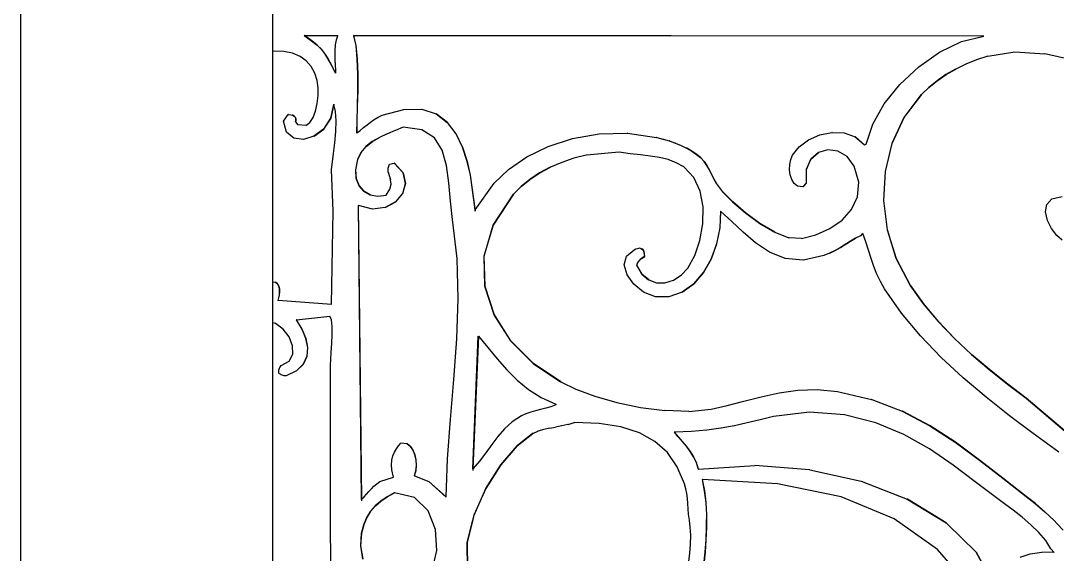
# Model space of a CAD drawing. Header units: inches. Extents: x 1397 to 20304, y -27267 to -746.
# Drawn here: x 17724.12 to 17744.67, y -21896.31 to -21885.73 of the extents above; entities that cross this region are included whole.
import ezdxf

# ---------------------------------------------------------------- set-up
doc = ezdxf.new("R2010")
doc.units = ezdxf.units.IN
doc.header["$LTSCALE"] = 17
doc.header["$MEASUREMENT"] = 0
doc.layers.add('25 BOT BAR', color=12, linetype='Continuous', lineweight=25)

# ---------------------------------------------------------------- blocks, each defined once
blk = doc.blocks.new('A$C261f3448')
for p, q in [((0.621, 23.414), (0.766, 23.309)), ((0.624, 23.414), (0.621, 23.414)), ((0.634, 23.407), (0.624, 23.414)), ((0.624, 23.414), (1.287, 23.414)), ((1.285, 23.407), (0.634, 23.407)), ((0.769, 23.309), (0.634, 23.407)), ((0.766, 23.309), (0.874, 23.222)), ((0.769, 23.309), (0.766, 23.309)), ((0.877, 23.222), (0.769, 23.309)), ((0.874, 23.222), (0.956, 23.141)), ((0.877, 23.222), (0.874, 23.222)), ((0.96, 23.141), (0.877, 23.222)), ((1.235, 23.116), (1.243, 23.228)), ((1.243, 23.228), (1.26, 23.329)), ((1.26, 23.329), (1.285, 23.407)), ((1.285, 23.407), (1.287, 23.414)), ((1.597, 23.414), (1.644, 23.218)), ((1.6, 23.414), (1.597, 23.414)), ((1.602, 23.407), (1.6, 23.414)), ((7.897, 23.407), (1.6, 23.414)), ((7.897, 23.407), (1.602, 23.407)), ((1.647, 23.218), (1.602, 23.407)), ((14.092, 23.4), (7.897, 23.407)), ((13.217, 23.084), (13.653, 23.293)), ((13.653, 23.293), (14.092, 23.4)), ((0.019, 23.107), (0, 23.099)), ((0.218, 23.098), (0.019, 23.107)), ((0.391, 23.061), (0.218, 23.098)), ((0.538, 22.998), (0.391, 23.061)), ((0.956, 23.141), (1.024, 23.057)), ((0.96, 23.141), (0.956, 23.141)), ((1.027, 23.057), (0.96, 23.141)), ((1.024, 23.057), (1.086, 22.957)), ((1.027, 23.057), (1.024, 23.057)), ((1.089, 22.957), (1.027, 23.057)), ((1.232, 22.998), (1.235, 23.116)), ((1.644, 23.218), (1.67, 22.955)), ((1.647, 23.218), (1.644, 23.218)), ((1.673, 22.955), (1.647, 23.218)), ((12.803, 22.794), (13.217, 23.084)), ((14.174, 23.005), (14.71, 23.092)), ((14.71, 23.092), (15.304, 23.054)), ((15.83, 22.932), (15.304, 23.054)), ((0.66, 22.911), (0.538, 22.998)), ((0.757, 22.801), (0.66, 22.911)), ((1.086, 22.957), (1.155, 22.831)), ((1.089, 22.957), (1.086, 22.957)), ((1.158, 22.831), (1.089, 22.957)), ((1.155, 22.831), (1.24, 22.668)), ((1.158, 22.831), (1.155, 22.831)), ((1.239, 22.674), (1.158, 22.831)), ((1.234, 22.881), (1.232, 22.998)), ((1.234, 22.881), (1.239, 22.674)), ((1.67, 22.955), (1.681, 22.649)), ((1.673, 22.955), (1.67, 22.955)), ((1.684, 22.649), (1.673, 22.955)), ((13.735, 22.848), (13.536, 22.75)), ((13.738, 22.848), (13.735, 22.848)), ((13.948, 22.933), (13.738, 22.848)), ((13.951, 22.933), (13.948, 22.933)), ((14.171, 23.005), (13.951, 22.933)), ((14.174, 23.005), (14.171, 23.005)), ((0.829, 22.671), (0.757, 22.801)), ((0.875, 22.521), (0.829, 22.671)), ((1.24, 22.668), (1.239, 22.674)), ((1.681, 22.649), (1.68, 22.326)), ((1.684, 22.649), (1.681, 22.649)), ((1.683, 22.326), (1.684, 22.649)), ((12.431, 22.445), (12.803, 22.794)), ((13.343, 22.639), (13.166, 22.518)), ((13.169, 22.518), (13.346, 22.639)), ((13.533, 22.75), (13.343, 22.639)), ((13.346, 22.639), (13.343, 22.639)), ((13.346, 22.639), (13.536, 22.75)), ((13.536, 22.75), (13.533, 22.75)), ((0.894, 22.377), (0.875, 22.521)), ((12.12, 22.06), (12.431, 22.445)), ((13.166, 22.518), (13.003, 22.386)), ((13.006, 22.386), (13.169, 22.518)), ((13.169, 22.518), (13.166, 22.518)), ((0.879, 22.065), (0.896, 22.222)), ((0.896, 22.222), (0.894, 22.377)), ((1.68, 22.326), (1.673, 22.008)), ((1.676, 22.008), (1.683, 22.326)), ((1.683, 22.326), (1.68, 22.326)), ((12.855, 22.243), (12.511, 21.79)), ((12.514, 21.79), (12.858, 22.243)), ((13.003, 22.386), (12.855, 22.243)), ((12.858, 22.243), (12.855, 22.243)), ((12.858, 22.243), (13.006, 22.386)), ((13.006, 22.386), (13.003, 22.386)), ((0.846, 21.917), (0.879, 22.065)), ((1.208, 22.053), (1.147, 21.774)), ((1.15, 21.774), (1.209, 22.046)), ((1.209, 22.046), (1.208, 22.053)), ((1.243, 21.909), (1.209, 22.046)), ((1.673, 22.008), (1.665, 21.718)), ((1.668, 21.718), (1.676, 22.008)), ((1.676, 22.008), (1.673, 22.008)), ((11.89, 21.658), (12.12, 22.06)), ((0.209, 21.716), (0.304, 21.848)), ((0.307, 21.848), (0.304, 21.848)), ((0.307, 21.848), (0.353, 21.844)), ((0.356, 21.844), (0.353, 21.844)), ((0.356, 21.844), (0.391, 21.834)), ((0.391, 21.834), (0.42, 21.818)), ((0.394, 21.834), (0.391, 21.834)), ((0.423, 21.818), (0.394, 21.834)), ((0.42, 21.818), (0.44, 21.797)), ((0.423, 21.818), (0.42, 21.818)), ((0.443, 21.797), (0.423, 21.818)), ((0.44, 21.797), (0.451, 21.771)), ((0.443, 21.797), (0.44, 21.797)), ((0.454, 21.771), (0.443, 21.797)), ((0.732, 21.689), (0.797, 21.788)), ((0.797, 21.788), (0.846, 21.917)), ((1.254, 21.722), (1.243, 21.909)), ((2.009, 21.748), (2.086, 21.794)), ((2.086, 21.794), (2.168, 21.833)), ((2.168, 21.833), (2.596, 21.951)), ((2.596, 21.951), (2.949, 21.957)), ((2.952, 21.957), (2.949, 21.957)), ((2.952, 21.957), (3.233, 21.863)), ((3.233, 21.863), (3.456, 21.691)), ((3.236, 21.863), (3.233, 21.863)), ((3.459, 21.691), (3.236, 21.863)), ((12.511, 21.79), (12.272, 21.277)), ((12.275, 21.277), (12.514, 21.79)), ((12.514, 21.79), (12.511, 21.79)), ((0.272, 21.497), (0.209, 21.716)), ((0.453, 21.739), (0.447, 21.702)), ((0.447, 21.702), (0.494, 21.643)), ((0.45, 21.702), (0.447, 21.702)), ((0.45, 21.702), (0.456, 21.739)), ((0.497, 21.643), (0.45, 21.702)), ((0.451, 21.771), (0.453, 21.739)), ((0.454, 21.771), (0.451, 21.771)), ((0.456, 21.739), (0.453, 21.739)), ((0.456, 21.739), (0.454, 21.771)), ((0.497, 21.643), (0.494, 21.643)), ((0.653, 21.628), (0.497, 21.643)), ((0.653, 21.628), (0.732, 21.689)), ((1.147, 21.774), (1.005, 21.56)), ((1.008, 21.56), (1.15, 21.774)), ((1.15, 21.774), (1.147, 21.774)), ((1.247, 21.509), (1.254, 21.722)), ((1.665, 21.718), (1.661, 21.482)), ((1.664, 21.484), (1.668, 21.718)), ((1.668, 21.718), (1.665, 21.718)), ((1.73, 21.533), (1.798, 21.588)), ((1.798, 21.588), (1.866, 21.643)), ((1.866, 21.643), (1.937, 21.697)), ((1.937, 21.697), (2.009, 21.748)), ((2.58, 21.599), (2.429, 21.534)), ((2.953, 21.544), (2.58, 21.599)), ((3.456, 21.691), (3.628, 21.463)), ((3.459, 21.691), (3.456, 21.691)), ((3.631, 21.463), (3.459, 21.691)), ((11.761, 21.263), (11.89, 21.658)), ((0.415, 21.38), (0.272, 21.497)), ((0.606, 21.356), (0.415, 21.38)), ((0.814, 21.418), (0.609, 21.356)), ((1.005, 21.56), (0.814, 21.418)), ((0.817, 21.418), (0.814, 21.418)), ((0.817, 21.418), (1.008, 21.56)), ((1.008, 21.56), (1.005, 21.56)), ((1.229, 21.288), (1.247, 21.509)), ((1.661, 21.482), (1.664, 21.484)), ((1.664, 21.484), (1.73, 21.533)), ((2.113, 21.394), (1.969, 21.311)), ((1.972, 21.311), (2.116, 21.394)), ((2.116, 21.394), (2.113, 21.394)), ((2.268, 21.467), (2.116, 21.394)), ((2.271, 21.467), (2.268, 21.467)), ((2.426, 21.534), (2.271, 21.467)), ((2.429, 21.534), (2.426, 21.534)), ((3.203, 21.385), (2.953, 21.544)), ((3.358, 21.142), (3.203, 21.385)), ((3.628, 21.463), (3.756, 21.198)), ((3.631, 21.463), (3.628, 21.463)), ((3.759, 21.198), (3.631, 21.463)), ((5.458, 21.217), (5.94, 21.375)), ((5.94, 21.375), (6.466, 21.467)), ((6.466, 21.467), (7.025, 21.478)), ((7.028, 21.478), (7.025, 21.478)), ((7.028, 21.478), (7.607, 21.394)), ((7.61, 21.394), (7.607, 21.394)), ((7.61, 21.394), (7.733, 21.362)), ((10.618, 21.345), (10.842, 21.443)), ((10.842, 21.443), (11.083, 21.493)), ((11.086, 21.493), (11.083, 21.493)), ((11.086, 21.493), (11.324, 21.484)), ((11.327, 21.484), (11.324, 21.484)), ((11.327, 21.484), (11.546, 21.405)), ((11.546, 21.405), (11.729, 21.248)), ((11.549, 21.405), (11.546, 21.405)), ((11.731, 21.249), (11.549, 21.405)), ((0.609, 21.356), (0.606, 21.356)), ((1.204, 21.076), (1.229, 21.288)), ((1.843, 21.213), (1.743, 21.095)), ((1.746, 21.095), (1.846, 21.213)), ((1.969, 21.311), (1.843, 21.213)), ((1.846, 21.213), (1.843, 21.213)), ((1.846, 21.213), (1.972, 21.311)), ((1.972, 21.311), (1.969, 21.311)), ((3.756, 21.198), (3.848, 20.92)), ((3.759, 21.198), (3.756, 21.198)), ((3.851, 20.92), (3.759, 21.198)), ((5.031, 21.007), (5.458, 21.217)), ((7.736, 21.362), (7.733, 21.362)), ((7.736, 21.362), (7.857, 21.324)), ((7.86, 21.324), (7.857, 21.324)), ((7.86, 21.324), (7.977, 21.281)), ((7.98, 21.281), (7.977, 21.281)), ((7.98, 21.281), (8.092, 21.232)), ((8.095, 21.232), (8.092, 21.232)), ((8.095, 21.232), (8.202, 21.179)), ((8.202, 21.179), (8.304, 21.121)), ((8.205, 21.179), (8.202, 21.179)), ((8.308, 21.121), (8.205, 21.179)), ((10.302, 21.043), (10.432, 21.208)), ((10.432, 21.208), (10.618, 21.345)), ((11.729, 21.248), (11.731, 21.249)), ((11.731, 21.249), (11.761, 21.263)), ((12.272, 21.277), (12.137, 20.722)), ((12.141, 20.722), (12.275, 21.277)), ((12.275, 21.277), (12.272, 21.277)), ((1.16, 20.75), (1.204, 21.076)), ((1.743, 21.095), (1.677, 20.955)), ((1.68, 20.955), (1.746, 21.095)), ((1.746, 21.095), (1.743, 21.095)), ((3.444, 20.838), (3.358, 21.142)), ((4.671, 20.758), (5.031, 21.007)), ((5.963, 20.98), (5.728, 20.899)), ((5.966, 20.98), (5.963, 20.98)), ((6.211, 21.043), (5.966, 20.98)), ((6.214, 21.043), (6.211, 21.043)), ((6.861, 21.101), (6.214, 21.043)), ((7.081, 21.071), (6.861, 21.101)), ((7.288, 21.048), (7.081, 21.071)), ((7.482, 21.025), (7.288, 21.048)), ((7.664, 20.996), (7.482, 21.025)), ((7.835, 20.954), (7.664, 20.996)), ((8.304, 21.121), (8.399, 21.058)), ((8.308, 21.121), (8.304, 21.121)), ((8.403, 21.058), (8.308, 21.121)), ((8.399, 21.058), (8.482, 20.989)), ((8.403, 21.058), (8.399, 21.058)), ((8.485, 20.989), (8.403, 21.058)), ((8.482, 20.989), (8.548, 20.915)), ((8.485, 20.989), (8.482, 20.989)), ((8.551, 20.915), (8.485, 20.989)), ((10.266, 20.955), (10.302, 21.043)), ((10.663, 20.963), (10.573, 20.759)), ((10.576, 20.759), (10.666, 20.963)), ((10.814, 21.094), (10.663, 20.963)), ((10.666, 20.963), (10.663, 20.963)), ((10.666, 20.963), (10.817, 21.094)), ((10.817, 21.094), (10.814, 21.094)), ((11.002, 21.149), (10.817, 21.094)), ((11.2, 21.124), (11.002, 21.149)), ((11.382, 21.017), (11.2, 21.124)), ((11.523, 20.823), (11.382, 21.017)), ((1.677, 20.955), (1.638, 20.752)), ((1.641, 20.752), (1.68, 20.955)), ((1.68, 20.955), (1.677, 20.955)), ((2.282, 20.785), (2.311, 20.867)), ((2.287, 20.709), (2.282, 20.785)), ((2.311, 20.867), (2.406, 20.882)), ((2.409, 20.882), (2.405, 20.881)), ((2.409, 20.882), (2.406, 20.882)), ((2.406, 20.882), (2.579, 20.69)), ((2.582, 20.69), (2.409, 20.882)), ((3.489, 20.494), (3.444, 20.838)), ((3.848, 20.92), (3.912, 20.648)), ((3.851, 20.92), (3.848, 20.92)), ((3.915, 20.648), (3.851, 20.92)), ((4.388, 20.487), (4.671, 20.758)), ((5.498, 20.802), (5.287, 20.69)), ((5.29, 20.69), (5.502, 20.802)), ((5.502, 20.802), (5.498, 20.802)), ((5.725, 20.899), (5.502, 20.802)), ((5.728, 20.899), (5.725, 20.899)), ((7.996, 20.894), (7.835, 20.954)), ((8.146, 20.809), (7.996, 20.894)), ((8.346, 20.602), (8.146, 20.809)), ((8.548, 20.915), (8.602, 20.836)), ((8.551, 20.915), (8.548, 20.915)), ((8.605, 20.836), (8.551, 20.915)), ((8.602, 20.836), (8.649, 20.752)), ((8.605, 20.836), (8.602, 20.836)), ((8.652, 20.752), (8.605, 20.836)), ((10.244, 20.753), (10.247, 20.856)), ((10.247, 20.856), (10.266, 20.955)), ((10.573, 20.759), (10.572, 20.487)), ((10.576, 20.759), (10.573, 20.759)), ((10.575, 20.487), (10.576, 20.759)), ((11.614, 20.506), (11.523, 20.823)), ((1.192, 19.93), (1.16, 20.75)), ((1.638, 20.752), (1.65, 20.577)), ((1.641, 20.752), (1.638, 20.752)), ((1.653, 20.577), (1.641, 20.752)), ((1.653, 20.577), (1.65, 20.577)), ((1.65, 20.577), (1.707, 20.434)), ((1.71, 20.434), (1.653, 20.577)), ((2.287, 20.709), (2.334, 20.556)), ((2.342, 20.47), (2.334, 20.556)), ((2.582, 20.69), (2.579, 20.69)), ((2.579, 20.69), (2.628, 20.482)), ((2.631, 20.482), (2.582, 20.69)), ((3.912, 20.648), (4.007, 19.93)), ((3.915, 20.648), (3.912, 20.648)), ((4.007, 19.96), (3.915, 20.648)), ((5.093, 20.563), (4.919, 20.421)), ((4.923, 20.421), (5.096, 20.563)), ((5.287, 20.69), (5.093, 20.563)), ((5.096, 20.563), (5.093, 20.563)), ((5.096, 20.563), (5.29, 20.69)), ((5.29, 20.69), (5.287, 20.69)), ((8.47, 20.33), (8.346, 20.602)), ((8.649, 20.752), (8.741, 20.57)), ((8.652, 20.752), (8.649, 20.752)), ((8.745, 20.57), (8.652, 20.752)), ((8.741, 20.57), (8.796, 20.472)), ((8.745, 20.57), (8.741, 20.57)), ((8.799, 20.472), (8.745, 20.57)), ((10.257, 20.652), (10.244, 20.753)), ((10.287, 20.56), (10.257, 20.652)), ((10.334, 20.484), (10.287, 20.56)), ((12.137, 20.722), (12.107, 20.144)), ((12.11, 20.144), (12.141, 20.722)), ((12.141, 20.722), (12.137, 20.722)), ((1.71, 20.434), (1.707, 20.434)), ((1.707, 20.434), (1.801, 20.327)), ((1.804, 20.327), (1.71, 20.434)), ((2.247, 20.252), (2.319, 20.37)), ((2.319, 20.37), (2.342, 20.47)), ((2.628, 20.482), (2.572, 20.282)), ((2.575, 20.282), (2.631, 20.482)), ((2.631, 20.482), (2.628, 20.482)), ((3.52, 20.13), (3.489, 20.494)), ((4.007, 19.96), (4.388, 20.487)), ((4.919, 20.421), (4.769, 20.267)), ((4.772, 20.267), (4.923, 20.421)), ((4.923, 20.421), (4.919, 20.421)), ((8.796, 20.472), (8.915, 20.318)), ((8.799, 20.472), (8.796, 20.472)), ((8.918, 20.318), (8.799, 20.472)), ((10.397, 20.428), (10.334, 20.484)), ((10.508, 20.413), (10.397, 20.428)), ((10.572, 20.487), (10.508, 20.413)), ((10.511, 20.413), (10.508, 20.413)), ((10.511, 20.413), (10.575, 20.487)), ((10.575, 20.487), (10.572, 20.487)), ((11.591, 20.22), (11.614, 20.506)), ((1.804, 20.327), (1.801, 20.327)), ((1.801, 20.327), (1.927, 20.258)), ((1.93, 20.258), (1.804, 20.327)), ((1.93, 20.258), (1.927, 20.258)), ((1.93, 20.258), (2.078, 20.232)), ((2.078, 20.232), (2.247, 20.252)), ((2.572, 20.282), (2.431, 20.115)), ((2.434, 20.115), (2.575, 20.282)), ((2.575, 20.282), (2.572, 20.282)), ((4.769, 20.267), (4.366, 19.656)), ((4.369, 19.656), (4.772, 20.267)), ((4.772, 20.267), (4.769, 20.267)), ((8.527, 20.016), (8.47, 20.33)), ((8.915, 20.318), (9.113, 20.118)), ((8.918, 20.318), (8.915, 20.318)), ((9.116, 20.118), (8.918, 20.318)), ((11.473, 19.969), (11.591, 20.22)), ((12.107, 20.144), (12.18, 19.563)), ((12.11, 20.144), (12.107, 20.144)), ((12.183, 19.563), (12.11, 20.144)), ((15.342, 20.066), (15.444, 20.175)), ((15.444, 20.175), (15.646, 20.223)), ((1.692, 20.047), (1.756, 14.221)), ((1.696, 20.047), (1.692, 20.047)), ((1.759, 14.224), (1.696, 20.047)), ((1.971, 19.974), (1.696, 20.047)), ((1.974, 19.974), (1.971, 19.974)), ((2.224, 20.004), (1.974, 19.974)), ((2.431, 20.115), (2.224, 20.004)), ((2.227, 20.004), (2.224, 20.004)), ((2.227, 20.004), (2.434, 20.115)), ((2.434, 20.115), (2.431, 20.115)), ((3.563, 19.769), (3.52, 20.13)), ((4.007, 19.93), (4.007, 19.96)), ((8.523, 19.682), (8.527, 20.016)), ((9.113, 20.118), (9.366, 19.9)), ((9.116, 20.118), (9.113, 20.118)), ((9.369, 19.9), (9.116, 20.118)), ((11.283, 19.757), (11.473, 19.969)), ((15.319, 19.917), (15.342, 20.066)), ((1.16, 18.086), (1.192, 19.93)), ((3.652, 18.994), (3.563, 19.769)), ((8.875, 19.93), (8.861, 19.604)), ((8.864, 19.604), (8.878, 19.928)), ((8.878, 19.928), (8.875, 19.93)), ((9.093, 19.737), (8.878, 19.928)), ((9.321, 19.518), (9.093, 19.737)), ((9.366, 19.9), (9.652, 19.69)), ((9.369, 19.9), (9.366, 19.9)), ((9.656, 19.69), (9.369, 19.9)), ((11.039, 19.587), (11.283, 19.757)), ((15.358, 19.751), (15.319, 19.917)), ((15.438, 19.588), (15.358, 19.751)), ((4.366, 19.656), (4.184, 19.042)), ((4.187, 19.042), (4.369, 19.656)), ((4.369, 19.656), (4.366, 19.656)), ((8.466, 19.354), (8.523, 19.682)), ((8.861, 19.604), (8.797, 19.285)), ((8.801, 19.285), (8.864, 19.604)), ((8.864, 19.604), (8.861, 19.604)), ((9.652, 19.69), (9.948, 19.516)), ((9.656, 19.69), (9.652, 19.69)), ((9.951, 19.516), (9.656, 19.69)), ((10.764, 19.463), (11.039, 19.587)), ((12.183, 19.563), (12.18, 19.563)), ((12.18, 19.563), (12.355, 18.997)), ((12.358, 18.997), (12.183, 19.563)), ((15.541, 19.45), (15.438, 19.588)), ((8.365, 19.053), (8.466, 19.354)), ((9.57, 19.302), (9.321, 19.518)), ((9.951, 19.516), (9.948, 19.516)), ((9.951, 19.516), (10.231, 19.407)), ((10.234, 19.407), (10.231, 19.407)), ((10.477, 19.389), (10.234, 19.407)), ((10.477, 19.389), (10.764, 19.463)), ((11.448, 19.338), (11.249, 19.215)), ((11.252, 19.215), (11.451, 19.338)), ((11.547, 19.396), (11.448, 19.338)), ((11.451, 19.338), (11.448, 19.338)), ((11.451, 19.338), (11.55, 19.396)), ((11.55, 19.396), (11.547, 19.396)), ((11.65, 19.447), (11.55, 19.396)), ((11.697, 19.491), (11.65, 19.447)), ((11.653, 19.447), (11.65, 19.447)), ((11.653, 19.447), (11.698, 19.489)), ((11.698, 19.489), (11.697, 19.491)), ((11.753, 19.324), (11.698, 19.489)), ((11.806, 19.158), (11.753, 19.324)), ((15.646, 19.359), (15.541, 19.45)), ((7.007, 19.044), (7.163, 19.169)), ((7.163, 19.169), (7.194, 19.185)), ((7.194, 19.185), (7.225, 19.194)), ((7.225, 19.194), (7.255, 19.197)), ((7.258, 19.197), (7.255, 19.197)), ((7.255, 19.197), (7.257, 19.197)), ((7.258, 19.197), (7.257, 19.197)), ((7.284, 19.194), (7.258, 19.197)), ((7.287, 19.194), (7.284, 19.194)), ((7.287, 19.194), (7.31, 19.183)), ((7.31, 19.183), (7.334, 19.165)), ((7.313, 19.183), (7.31, 19.183)), ((7.337, 19.165), (7.313, 19.183)), ((7.334, 19.165), (7.353, 19.14)), ((7.337, 19.165), (7.334, 19.165)), ((7.356, 19.14), (7.337, 19.165)), ((7.353, 19.14), (7.369, 19.037)), ((7.356, 19.14), (7.353, 19.14)), ((7.372, 19.037), (7.356, 19.14)), ((8.797, 19.285), (8.688, 18.984)), ((8.691, 18.984), (8.801, 19.285)), ((8.801, 19.285), (8.797, 19.285)), ((9.846, 19.119), (9.57, 19.302)), ((10.157, 18.996), (9.846, 19.119)), ((11.145, 19.155), (11.037, 19.1)), ((11.04, 19.1), (11.149, 19.155)), ((11.249, 19.215), (11.145, 19.155)), ((11.149, 19.155), (11.145, 19.155)), ((11.149, 19.155), (11.252, 19.215)), ((11.252, 19.215), (11.249, 19.215)), ((11.858, 18.997), (11.806, 19.158)), ((3.671, 18.202), (3.652, 18.994)), ((4.184, 19.042), (4.198, 18.444)), ((4.187, 19.042), (4.184, 19.042)), ((4.201, 18.444), (4.187, 19.042)), ((6.966, 18.869), (7.007, 19.044)), ((7.244, 18.931), (7.227, 18.9)), ((7.23, 18.9), (7.247, 18.931)), ((7.262, 18.956), (7.244, 18.931)), ((7.247, 18.931), (7.244, 18.931)), ((7.247, 18.931), (7.265, 18.956)), ((7.283, 18.978), (7.262, 18.956)), ((7.265, 18.956), (7.262, 18.956)), ((7.265, 18.956), (7.286, 18.978)), ((7.307, 18.997), (7.283, 18.978)), ((7.286, 18.978), (7.283, 18.978)), ((7.286, 18.978), (7.31, 18.997)), ((7.335, 19.017), (7.307, 18.997)), ((7.31, 18.997), (7.307, 18.997)), ((7.31, 18.997), (7.338, 19.017)), ((7.369, 19.037), (7.335, 19.017)), ((7.338, 19.017), (7.335, 19.017)), ((7.338, 19.017), (7.372, 19.037)), ((7.372, 19.037), (7.369, 19.037)), ((8.225, 18.803), (8.365, 19.053)), ((8.688, 18.984), (8.535, 18.716)), ((8.538, 18.716), (8.691, 18.984)), ((8.691, 18.984), (8.688, 18.984)), ((10.513, 18.964), (10.157, 18.996)), ((10.516, 18.964), (10.513, 18.964)), ((10.921, 19.052), (10.516, 18.964)), ((10.924, 19.052), (10.921, 19.052)), ((11.037, 19.1), (10.924, 19.052)), ((11.04, 19.1), (11.037, 19.1)), ((11.914, 18.838), (11.858, 18.997)), ((12.358, 18.997), (12.355, 18.997)), ((12.355, 18.997), (12.633, 18.466)), ((12.636, 18.466), (12.358, 18.997)), ((7.02, 18.673), (6.966, 18.869)), ((7.227, 18.9), (7.21, 18.862)), ((7.21, 18.862), (7.311, 18.683)), ((7.213, 18.862), (7.21, 18.862)), ((7.213, 18.862), (7.23, 18.9)), ((7.314, 18.683), (7.213, 18.862)), ((7.23, 18.9), (7.227, 18.9)), ((8.094, 18.663), (8.225, 18.803)), ((8.535, 18.716), (8.342, 18.492)), ((8.345, 18.492), (8.538, 18.716)), ((8.538, 18.716), (8.535, 18.716)), ((11.975, 18.685), (11.914, 18.838)), ((0, 18.532), (0.05, 18.525)), ((0.05, 18.525), (0.09, 18.49)), ((0.053, 18.525), (0.05, 18.525)), ((0.093, 18.49), (0.053, 18.525)), ((7.153, 18.483), (7.02, 18.673)), ((7.311, 18.683), (7.446, 18.569)), ((7.314, 18.683), (7.311, 18.683)), ((7.449, 18.569), (7.314, 18.683)), ((7.449, 18.569), (7.446, 18.569)), ((7.449, 18.569), (7.603, 18.514)), ((7.603, 18.514), (7.771, 18.514)), ((7.771, 18.514), (7.939, 18.565)), ((7.939, 18.565), (8.094, 18.663)), ((12.044, 18.536), (11.975, 18.685)), ((12.126, 18.393), (12.044, 18.536)), ((0.09, 18.49), (0.115, 18.445)), ((0.093, 18.49), (0.09, 18.49)), ((0.118, 18.445), (0.093, 18.49)), ((0.115, 18.445), (0.127, 18.391)), ((0.118, 18.445), (0.115, 18.445)), ((0.13, 18.391), (0.118, 18.445)), ((0.129, 18.333), (0.124, 18.273)), ((0.127, 18.391), (0.129, 18.333)), ((0.13, 18.391), (0.127, 18.391)), ((0.127, 18.273), (0.132, 18.333)), ((0.132, 18.333), (0.129, 18.333)), ((0.132, 18.333), (0.13, 18.391)), ((4.198, 18.444), (4.383, 17.878)), ((4.201, 18.444), (4.198, 18.444)), ((4.386, 17.878), (4.201, 18.444)), ((7.346, 18.327), (7.153, 18.483)), ((7.583, 18.235), (7.346, 18.327)), ((8.111, 18.327), (7.848, 18.232)), ((8.342, 18.492), (8.111, 18.327)), ((8.114, 18.327), (8.111, 18.327)), ((8.114, 18.327), (8.345, 18.492)), ((8.345, 18.492), (8.342, 18.492)), ((12.46, 17.914), (12.126, 18.393)), ((12.633, 18.466), (12.897, 18.095)), ((12.636, 18.466), (12.633, 18.466)), ((12.9, 18.095), (12.636, 18.466)), ((0.113, 18.214), (0.098, 18.159)), ((0.101, 18.159), (0.098, 18.159)), ((0.101, 18.159), (0.116, 18.214)), ((1.16, 18.086), (0.101, 18.159)), ((0.124, 18.273), (0.113, 18.214)), ((0.116, 18.214), (0.113, 18.214)), ((0.116, 18.214), (0.127, 18.273)), ((0.127, 18.273), (0.124, 18.273)), ((3.643, 17.401), (3.671, 18.202)), ((7.845, 18.232), (7.583, 18.235)), ((7.848, 18.232), (7.845, 18.232)), ((12.897, 18.095), (13.191, 17.743)), ((12.9, 18.095), (12.897, 18.095)), ((13.194, 17.743), (12.9, 18.095)), ((4.383, 17.878), (4.712, 17.362)), ((4.386, 17.878), (4.383, 17.878)), ((4.715, 17.362), (4.386, 17.878)), ((12.836, 17.462), (12.46, 17.914)), ((0.05, 17.708), (0, 17.72)), ((0.204, 17.597), (0.05, 17.708)), ((0.466, 17.778), (0.463, 17.778)), ((0.463, 17.778), (0.574, 17.597)), ((0.466, 17.778), (1.129, 17.852)), ((0.577, 17.597), (0.466, 17.778)), ((1.158, 17.777), (1.129, 17.852)), ((1.172, 17.649), (1.158, 17.777)), ((13.194, 17.743), (13.191, 17.743)), ((13.191, 17.743), (13.51, 17.41)), ((13.513, 17.41), (13.194, 17.743)), ((0.322, 17.442), (0.204, 17.597)), ((0.577, 17.597), (0.574, 17.597)), ((0.574, 17.597), (0.651, 17.412)), ((0.654, 17.412), (0.577, 17.597)), ((1.167, 17.311), (1.173, 17.487)), ((1.173, 17.487), (1.172, 17.649)), ((0.391, 17.267), (0.322, 17.442)), ((0.397, 17.097), (0.391, 17.267)), ((0.654, 17.412), (0.651, 17.412)), ((0.651, 17.412), (0.687, 17.229)), ((0.69, 17.229), (0.654, 17.412)), ((1.157, 17.139), (1.167, 17.311)), ((3.585, 16.599), (3.643, 17.401)), ((3.961, 14.823), (4.071, 17.456)), ((4.074, 17.453), (3.964, 14.827)), ((4.071, 17.456), (4.074, 17.453)), ((4.074, 17.453), (4.259, 17.232)), ((4.712, 17.362), (5.161, 16.913)), ((4.715, 17.362), (4.712, 17.362)), ((5.164, 16.913), (4.715, 17.362)), ((13.246, 17.035), (12.836, 17.462)), ((13.51, 17.41), (13.848, 17.094)), ((13.513, 17.41), (13.51, 17.41)), ((13.851, 17.094), (13.513, 17.41)), ((0.325, 16.957), (0.397, 17.097)), ((0.673, 17.056), (0.602, 16.9)), ((0.605, 16.9), (0.676, 17.056)), ((0.687, 17.229), (0.673, 17.056)), ((0.676, 17.056), (0.673, 17.056)), ((0.676, 17.056), (0.69, 17.229)), ((0.69, 17.229), (0.687, 17.229)), ((1.148, 16.991), (1.157, 17.139)), ((4.259, 17.232), (4.445, 17.008)), ((13.851, 17.094), (13.848, 17.094)), ((13.848, 17.094), (14.201, 16.792)), ((14.204, 16.792), (13.851, 17.094)), ((0.138, 16.836), (0.149, 16.852)), ((0.149, 16.852), (0.161, 16.871)), ((0.161, 16.871), (0.325, 16.957)), ((0.602, 16.9), (0.465, 16.768)), ((0.469, 16.768), (0.605, 16.9)), ((0.605, 16.9), (0.602, 16.9)), ((1.144, 16.885), (1.148, 16.991)), ((1.144, 14.031), (1.144, 16.885)), ((4.445, 17.008), (4.636, 16.79)), ((5.161, 16.913), (5.704, 16.549)), ((5.164, 16.913), (5.161, 16.913)), ((5.707, 16.549), (5.164, 16.913)), ((13.682, 16.631), (13.246, 17.035)), ((0.114, 16.724), (0.115, 16.758)), ((0.132, 16.711), (0.114, 16.724)), ((0.115, 16.758), (0.118, 16.783)), ((0.118, 16.783), (0.123, 16.804)), ((0.123, 16.804), (0.13, 16.821)), ((0.13, 16.821), (0.138, 16.836)), ((0.148, 16.699), (0.132, 16.711)), ((0.164, 16.69), (0.148, 16.699)), ((0.181, 16.682), (0.164, 16.69)), ((0.2, 16.676), (0.181, 16.682)), ((0.225, 16.67), (0.2, 16.676)), ((0.257, 16.666), (0.225, 16.67)), ((0.26, 16.666), (0.257, 16.666)), ((0.465, 16.768), (0.26, 16.666)), ((0.469, 16.768), (0.465, 16.768)), ((4.636, 16.79), (4.841, 16.585)), ((14.201, 16.792), (14.564, 16.504)), ((14.204, 16.792), (14.201, 16.792)), ((14.567, 16.504), (14.204, 16.792)), ((3.518, 15.804), (3.585, 16.599)), ((4.841, 16.585), (5.066, 16.399)), ((5.707, 16.549), (5.704, 16.549)), ((5.707, 16.549), (6.003, 16.408)), ((14.137, 16.246), (13.682, 16.631)), ((14.567, 16.504), (14.564, 16.504)), ((14.564, 16.504), (14.932, 16.227)), ((14.935, 16.227), (14.567, 16.504)), ((5.066, 16.399), (5.32, 16.239)), ((5.32, 16.239), (5.609, 16.11)), ((6.006, 16.408), (6.003, 16.408)), ((6.006, 16.408), (6.382, 16.269)), ((6.385, 16.269), (6.382, 16.269)), ((6.385, 16.269), (6.817, 16.144)), ((9.336, 16.165), (9.679, 16.253)), ((9.679, 16.253), (10.035, 16.33)), ((10.035, 16.33), (10.404, 16.383)), ((10.404, 16.383), (10.789, 16.397)), ((10.792, 16.397), (10.789, 16.397)), ((10.792, 16.397), (11.19, 16.358)), ((11.193, 16.358), (11.19, 16.358)), ((11.193, 16.358), (11.87, 16.198)), ((14.604, 15.878), (14.137, 16.246)), ((5.509, 16.057), (5.408, 16.027)), ((5.609, 16.095), (5.509, 16.057)), ((5.609, 16.11), (5.609, 16.095)), ((6.82, 16.144), (6.817, 16.144)), ((6.82, 16.144), (7.287, 16.043)), ((7.29, 16.043), (7.287, 16.043)), ((7.29, 16.043), (7.77, 15.979)), ((8.685, 16.007), (9.005, 16.078)), ((9.005, 16.078), (9.336, 16.165)), ((11.873, 16.198), (11.87, 16.198)), ((11.873, 16.198), (12.476, 15.966)), ((14.932, 16.227), (15.868, 15.436)), ((14.935, 16.227), (14.932, 16.227)), ((15.871, 15.436), (14.935, 16.227)), ((4.927, 15.875), (4.745, 15.756)), ((5.017, 15.917), (4.927, 15.875)), ((5.111, 15.95), (5.017, 15.917)), ((5.208, 15.977), (5.111, 15.95)), ((5.307, 16.002), (5.208, 15.977)), ((5.408, 16.027), (5.307, 16.002)), ((7.773, 15.979), (7.77, 15.979)), ((8.243, 15.963), (7.773, 15.979)), ((8.243, 15.963), (8.685, 16.007)), ((9.922, 15.861), (9.66, 15.798)), ((9.925, 15.861), (9.922, 15.861)), ((10.635, 15.949), (9.925, 15.861)), ((11.329, 15.894), (10.635, 15.949)), ((11.95, 15.74), (11.329, 15.894)), ((12.476, 15.966), (13.024, 15.68)), ((12.479, 15.966), (12.476, 15.966)), ((13.027, 15.68), (12.479, 15.966)), ((15.075, 15.524), (14.604, 15.878)), ((3.462, 15.024), (3.518, 15.804)), ((4.591, 15.619), (4.458, 15.469)), ((4.745, 15.756), (4.591, 15.619)), ((5.481, 15.633), (5.368, 15.607)), ((5.484, 15.633), (5.481, 15.633)), ((5.484, 15.633), (5.6, 15.654)), ((5.603, 15.654), (5.6, 15.654)), ((5.723, 15.676), (5.603, 15.654)), ((5.726, 15.676), (5.723, 15.676)), ((5.847, 15.704), (5.726, 15.676)), ((5.85, 15.704), (5.847, 15.704)), ((5.85, 15.704), (5.974, 15.744)), ((5.974, 15.744), (5.977, 15.744)), ((6.47, 15.726), (5.977, 15.744)), ((6.899, 15.659), (6.47, 15.726)), ((7.265, 15.541), (6.899, 15.659)), ((8.883, 15.63), (8.605, 15.59)), ((8.886, 15.63), (8.883, 15.63)), ((9.146, 15.68), (8.886, 15.63)), ((9.149, 15.68), (9.146, 15.68)), ((9.401, 15.737), (9.149, 15.68)), ((9.404, 15.737), (9.401, 15.737)), ((9.657, 15.798), (9.404, 15.737)), ((9.66, 15.798), (9.657, 15.798)), ((12.508, 15.509), (11.95, 15.74)), ((13.024, 15.68), (13.528, 15.353)), ((13.027, 15.68), (13.024, 15.68)), ((13.531, 15.353), (13.027, 15.68)), ((4.458, 15.469), (4.337, 15.309)), ((5.149, 15.524), (4.839, 15.282)), ((4.842, 15.282), (5.152, 15.524)), ((5.152, 15.524), (5.149, 15.524)), ((5.152, 15.524), (5.255, 15.573)), ((5.258, 15.573), (5.255, 15.573)), ((5.365, 15.607), (5.258, 15.573)), ((5.368, 15.607), (5.365, 15.607)), ((7.571, 15.371), (7.265, 15.541)), ((7.956, 15.553), (8.033, 15.46)), ((7.959, 15.553), (7.956, 15.553)), ((8.296, 15.563), (7.959, 15.553)), ((8.037, 15.46), (7.959, 15.553)), ((8.033, 15.46), (8.114, 15.367)), ((8.037, 15.46), (8.033, 15.46)), ((8.117, 15.367), (8.037, 15.46)), ((8.299, 15.563), (8.296, 15.563)), ((8.602, 15.59), (8.299, 15.563)), ((8.605, 15.59), (8.602, 15.59)), ((13.016, 15.222), (12.508, 15.509)), ((15.581, 15.156), (15.075, 15.524)), ((2.408, 15.155), (2.447, 15.221)), ((2.447, 15.221), (2.489, 15.28)), ((2.489, 15.28), (2.533, 15.334)), ((2.536, 15.334), (2.533, 15.334)), ((2.66, 15.319), (2.536, 15.334)), ((2.663, 15.319), (2.66, 15.319)), ((2.66, 15.319), (2.725, 15.271)), ((2.728, 15.271), (2.663, 15.319)), ((2.728, 15.271), (2.725, 15.271)), ((2.725, 15.271), (2.776, 15.198)), ((2.779, 15.198), (2.728, 15.271)), ((4.337, 15.309), (4.22, 15.145)), ((4.839, 15.282), (4.516, 14.907)), ((4.519, 14.907), (4.842, 15.282)), ((4.842, 15.282), (4.839, 15.282)), ((7.82, 15.147), (7.571, 15.371)), ((8.114, 15.367), (8.194, 15.272)), ((8.117, 15.367), (8.114, 15.367)), ((8.197, 15.272), (8.117, 15.367)), ((8.194, 15.272), (8.269, 15.172)), ((8.197, 15.272), (8.194, 15.272)), ((8.272, 15.172), (8.197, 15.272)), ((13.484, 14.902), (13.016, 15.222)), ((13.528, 15.353), (14.005, 15)), ((13.531, 15.353), (13.528, 15.353)), ((14.008, 15), (13.531, 15.353)), ((2.356, 14.999), (2.377, 15.081)), ((2.377, 15.081), (2.408, 15.155)), ((2.779, 15.198), (2.776, 15.198)), ((2.776, 15.198), (2.813, 15.106)), ((2.816, 15.106), (2.779, 15.198)), ((2.816, 15.106), (2.813, 15.106)), ((2.813, 15.106), (2.834, 15.002)), ((2.837, 15.002), (2.816, 15.106)), ((2.837, 15.002), (2.834, 15.002)), ((2.834, 15.002), (2.84, 14.894)), ((2.843, 14.894), (2.837, 15.002)), ((3.437, 14.268), (3.462, 15.024)), ((4.22, 15.145), (4.097, 14.981)), ((8.016, 14.866), (7.82, 15.147)), ((8.269, 15.172), (8.336, 15.065)), ((8.272, 15.172), (8.269, 15.172)), ((8.339, 15.065), (8.272, 15.172)), ((8.336, 15.065), (8.391, 14.949)), ((8.339, 15.065), (8.336, 15.065)), ((8.394, 14.949), (8.339, 15.065)), ((2.349, 14.908), (2.356, 14.999)), ((2.358, 14.807), (2.349, 14.908)), ((2.39, 14.66), (2.358, 14.807)), ((2.84, 14.894), (2.83, 14.787)), ((2.833, 14.787), (2.843, 14.894)), ((2.843, 14.894), (2.84, 14.894)), ((3.961, 14.823), (3.96, 14.821)), ((3.96, 14.821), (3.96, 14.792)), ((3.961, 14.821), (3.96, 14.821)), ((3.964, 14.827), (3.961, 14.823)), ((4.097, 14.981), (3.964, 14.827)), ((4.516, 14.907), (4.218, 14.438)), ((4.221, 14.438), (4.519, 14.907)), ((4.519, 14.907), (4.516, 14.907)), ((8.162, 14.529), (8.016, 14.866)), ((8.391, 14.949), (8.431, 14.821)), ((8.394, 14.949), (8.391, 14.949)), ((8.434, 14.822), (8.394, 14.949)), ((8.431, 14.821), (8.434, 14.822)), ((8.434, 14.822), (9.551, 14.889)), ((9.554, 14.889), (9.551, 14.889)), ((9.551, 14.889), (9.552, 14.889)), ((9.554, 14.889), (9.552, 14.889)), ((10.64, 14.805), (9.554, 14.889)), ((10.643, 14.805), (10.64, 14.805)), ((10.643, 14.805), (11.66, 14.581)), ((13.923, 14.571), (13.484, 14.902)), ((14.005, 15), (14.468, 14.638)), ((14.008, 15), (14.005, 15)), ((14.471, 14.638), (14.008, 15)), ((2.121, 14.573), (2.39, 14.66)), ((2.83, 14.787), (2.802, 14.69)), ((2.805, 14.69), (2.802, 14.69)), ((2.805, 14.69), (2.833, 14.787)), ((2.805, 14.69), (3.088, 14.573)), ((2.833, 14.787), (2.83, 14.787)), ((8.51, 14.616), (8.556, 14.391)), ((8.514, 14.616), (8.51, 14.616)), ((8.559, 14.391), (8.514, 14.616)), ((10, 14.532), (8.514, 14.616)), ((14.468, 14.638), (14.932, 14.28)), ((14.471, 14.638), (14.468, 14.638)), ((14.935, 14.28), (14.471, 14.638)), ((1.904, 14.379), (1.952, 14.432)), ((1.952, 14.432), (2.002, 14.484)), ((2.002, 14.484), (2.058, 14.531)), ((2.058, 14.531), (2.121, 14.573)), ((3.091, 14.573), (3.088, 14.573)), ((3.088, 14.573), (3.437, 14.265)), ((3.437, 14.268), (3.091, 14.573)), ((4.218, 14.438), (3.984, 13.911)), ((3.987, 13.911), (4.221, 14.438)), ((4.221, 14.438), (4.218, 14.438)), ((8.188, 14.432), (8.162, 14.529)), ((8.205, 14.335), (8.188, 14.432)), ((8.559, 14.391), (8.556, 14.391)), ((8.556, 14.391), (8.583, 14.156)), ((8.586, 14.156), (8.559, 14.391)), ((11.264, 14.271), (10, 14.532)), ((11.663, 14.581), (11.66, 14.581)), ((11.663, 14.581), (12.575, 14.227)), ((14.345, 14.25), (13.923, 14.571)), ((1.756, 14.221), (1.759, 14.224)), ((1.756, 14.221), (1.756, 14.192)), ((1.759, 14.224), (1.808, 14.271)), ((1.808, 14.271), (1.857, 14.325)), ((1.857, 14.325), (1.904, 14.379)), ((2.138, 14.187), (2.029, 14.093)), ((2.032, 14.093), (2.141, 14.187)), ((2.263, 14.272), (2.138, 14.187)), ((2.141, 14.187), (2.138, 14.187)), ((2.141, 14.187), (2.267, 14.272)), ((2.406, 14.353), (2.263, 14.272)), ((2.267, 14.272), (2.263, 14.272)), ((2.267, 14.272), (2.409, 14.353)), ((2.409, 14.353), (2.406, 14.353)), ((2.808, 14.258), (2.409, 14.353)), ((3.079, 13.995), (2.808, 14.258)), ((3.437, 14.265), (3.437, 14.268)), ((8.216, 14.237), (8.205, 14.335)), ((8.223, 14.137), (8.216, 14.237)), ((12.319, 13.836), (11.264, 14.271)), ((12.575, 14.227), (13.347, 13.753)), ((12.578, 14.227), (12.575, 14.227)), ((13.35, 13.753), (12.578, 14.227)), ((14.505, 14.134), (14.345, 14.25)), ((14.932, 14.28), (15.114, 14.137)), ((14.935, 14.28), (14.932, 14.28)), ((15.117, 14.137), (14.935, 14.28)), ((1.16, 8.878), (1.144, 14.031)), ((1.937, 13.986), (1.861, 13.863)), ((1.864, 13.863), (1.94, 13.986)), ((2.029, 14.093), (1.937, 13.986)), ((1.94, 13.986), (1.937, 13.986)), ((1.94, 13.986), (2.032, 14.093)), ((2.032, 14.093), (2.029, 14.093)), ((3.223, 13.624), (3.079, 13.995)), ((8.23, 14.034), (8.223, 14.137)), ((8.24, 13.925), (8.23, 14.034)), ((8.586, 14.156), (8.583, 14.156)), ((8.583, 14.156), (8.595, 13.914)), ((8.599, 13.914), (8.586, 14.156)), ((14.678, 14.005), (14.505, 14.134)), ((14.856, 13.866), (14.678, 14.005)), ((15.114, 14.137), (15.302, 13.976)), ((15.117, 14.137), (15.114, 14.137)), ((15.305, 13.976), (15.117, 14.137)), ((15.302, 13.976), (15.487, 13.799)), ((15.305, 13.976), (15.302, 13.976)), ((15.491, 13.799), (15.305, 13.976)), ((1.861, 13.863), (1.809, 13.737)), ((1.812, 13.737), (1.864, 13.863)), ((1.864, 13.863), (1.861, 13.863)), ((3.984, 13.911), (3.941, 13.737)), ((3.944, 13.737), (3.987, 13.911)), ((3.987, 13.911), (3.984, 13.911)), ((8.257, 13.811), (8.24, 13.925)), ((8.274, 13.672), (8.257, 13.811)), ((8.599, 13.914), (8.595, 13.914)), ((8.595, 13.914), (8.595, 13.737)), ((8.598, 13.737), (8.599, 13.914)), ((13.177, 13.228), (12.319, 13.836)), ((15.028, 13.718), (14.856, 13.866)), ((15.491, 13.799), (15.487, 13.799)), ((15.487, 13.799), (15.546, 13.737)), ((15.549, 13.737), (15.491, 13.799)), ((1.801, 13.718), (1.756, 13.548)), ((1.759, 13.548), (1.804, 13.718)), ((1.809, 13.737), (1.801, 13.718)), ((1.804, 13.718), (1.801, 13.718)), ((1.804, 13.718), (1.812, 13.737)), ((1.809, 13.737), (1.812, 13.737)), ((3.247, 13.209), (3.223, 13.624)), ((3.941, 13.737), (3.85, 13.365)), ((3.853, 13.365), (3.944, 13.737)), ((3.941, 13.737), (3.944, 13.737)), ((8.282, 13.509), (8.274, 13.672)), ((8.595, 13.668), (8.584, 13.421)), ((8.587, 13.421), (8.598, 13.668)), ((8.595, 13.737), (8.598, 13.737)), ((8.595, 13.737), (8.595, 13.668)), ((8.598, 13.668), (8.595, 13.668)), ((8.598, 13.668), (8.598, 13.737)), ((13.35, 13.753), (13.347, 13.753)), ((13.347, 13.753), (13.364, 13.737)), ((13.367, 13.737), (13.35, 13.753)), ((13.364, 13.737), (13.367, 13.737)), ((13.364, 13.737), (13.939, 13.172)), ((13.942, 13.172), (13.367, 13.737)), ((15.186, 13.564), (15.028, 13.718)), ((15.321, 13.404), (15.186, 13.564)), ((15.546, 13.737), (15.549, 13.737)), ((15.546, 13.737), (15.665, 13.61)), ((15.668, 13.61), (15.549, 13.737)), ((1.756, 13.548), (1.739, 13.298)), ((1.742, 13.298), (1.759, 13.548)), ((1.759, 13.548), (1.756, 13.548)), ((3.85, 13.365), (3.856, 12.836)), ((3.853, 13.365), (3.85, 13.365)), ((3.859, 12.836), (3.853, 13.365)), ((8.28, 13.334), (8.282, 13.509)), ((8.584, 13.421), (8.566, 13.175)), ((8.569, 13.175), (8.587, 13.421)), ((8.587, 13.421), (8.584, 13.421)), ((15.424, 13.24), (15.321, 13.404)), ((1.742, 13.298), (1.739, 13.298)), ((1.739, 13.298), (1.781, 13.037)), ((1.784, 13.037), (1.742, 13.298)), ((3.155, 12.812), (3.247, 13.209)), ((8.244, 12.99), (8.267, 13.157)), ((8.267, 13.157), (8.28, 13.334)), ((8.566, 13.175), (8.542, 12.933)), ((8.545, 12.933), (8.569, 13.175)), ((8.569, 13.175), (8.566, 13.175)), ((13.855, 12.447), (13.177, 13.228)), ((13.939, 13.172), (14.314, 12.494)), ((13.942, 13.172), (13.939, 13.172)), ((14.316, 12.495), (13.942, 13.172)), ((15.015, 13.143), (15.242, 13.174)), ((15.245, 13.174), (15.242, 13.174)), ((15.487, 13.167), (15.245, 13.174)), ((15.487, 13.167), (15.424, 13.24)), ((14.811, 13.077), (15.015, 13.143))]:
    blk.add_line(p, q)

msp = doc.modelspace()

# ---------------------------------------------------------------- linework, layer by layer
at = {"layer": '25 BOT BAR'}
for p, q in [((17729.12, -22221.439), (17729.12, -21718.599)), ((17724.12, -21924.439), (17724.12, -21812.439))]:
    msp.add_line(p, q, dxfattribs=at)

# ---------------------------------------------------------------- block references
msp.add_blockref('A$C261f3448', (17729.12, -21909.439), dxfattribs=at)

doc.saveas('drawing.dxf')
